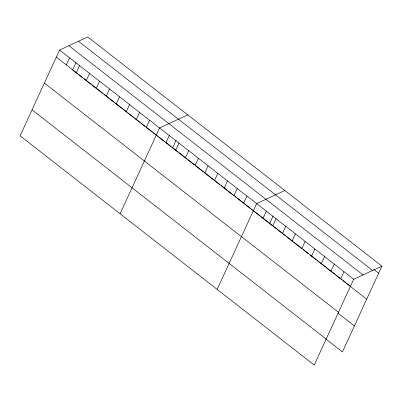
<?xml version="1.0" encoding="UTF-8"?>
<svg xmlns="http://www.w3.org/2000/svg" width="402" height="402" viewBox="0 0 402 402"><rect width="100%" height="100%" fill="white"/><g stroke="black" fill="none" stroke-linecap="round" stroke-linejoin="round"><path stroke-width="0.6" d="M59.561 50.049L20.1 135.841L314.228 365.041L353.69 279.249L381.9 266.159L87.772 36.959L59.561 50.049L353.69 279.249M66.33 64.868L69.561 57.843M72.586 69.978L76.068 62.395M76.33 72.661L79.561 65.637M86.329 80.455L89.561 73.425M96.329 88.249L99.56 81.219M106.329 96.043L109.565 89.013M116.329 103.832L119.565 96.807M126.328 111.625L129.565 104.6M136.333 119.419L139.564 112.389M146.333 127.213L149.564 120.183M120.103 213.769L159.564 127.977L187.774 114.887M166.036 142.569L169.272 135.539M172.589 147.906L176.076 140.323M175.744 150.132L178.975 143.102M185.453 157.695L188.684 150.67M195.156 165.257L198.387 158.232M204.864 172.825L208.095 165.795M214.567 180.387L217.804 173.357M224.276 187.95L227.507 180.92M233.979 195.513L237.215 188.483M243.687 203.075L246.918 196.05M217.165 289.405L256.627 203.613L284.837 190.523M263.099 218.206L266.335 211.176M269.652 223.542L273.139 215.959M272.807 225.768L276.038 218.738M282.511 233.331L285.747 226.301M292.219 240.893L295.45 233.869M301.927 248.461L305.158 241.431M311.63 256.024L314.866 248.994M321.339 263.586L324.57 256.556M331.042 271.149L334.278 264.119M340.75 278.712L343.981 271.687M381.9 266.159L342.439 351.951L325.937 339.092M373.815 269.405L378.669 273.184M78.46 41.275L372.589 270.476M68.873 45.727L363.001 274.928M56.33 57.079L350.459 286.274M73.058 70.35L77.822 74.058M78.777 74.802L82.586 77.772M84.013 78.882L90.681 84.078M91.631 84.822L95.917 88.164M96.872 88.902L102.585 93.359M104.012 94.47L108.776 98.183M109.726 98.922L114.012 102.264M114.967 103.007L121.635 108.198M122.585 108.942L126.871 112.284M127.826 113.022L132.585 116.736M133.062 117.108L134.017 117.851M134.966 118.59L139.73 122.303M140.68 123.042L144.966 126.384M145.921 127.127L152.589 132.323M153.539 133.062L157.825 136.404M158.78 137.147L164.966 141.971M165.92 142.71L170.684 146.423M171.634 147.162L177.925 152.067M178.895 152.825L187.146 159.252M188.116 160.006L194.427 164.926M195.397 165.679L201.709 170.599M202.191 170.976L203.161 171.734M204.618 172.865L210.929 177.784M211.412 178.161L219.663 184.588M221.12 185.724L226.944 190.262M227.914 191.02L234.22 195.935M235.19 196.694L236.165 197.447M237.617 198.583L243.441 203.121M244.416 203.879L250.235 208.417M251.692 209.548L252.662 210.306M253.637 211.065L259.943 215.98M260.913 216.733L269.164 223.165M270.134 223.919L276.445 228.838M277.415 229.592L285.179 235.642M286.636 236.778L292.46 241.316M293.43 242.074L301.681 248.501M303.138 249.637L308.475 253.798M309.932 254.933L316.238 259.848M317.208 260.607L318.183 261.36M319.153 262.119L325.459 267.034M326.429 267.787L334.68 274.219M335.65 274.973L341.961 279.892M342.931 280.646L366.709 299.178M44.371 83.068L338.499 312.269M337.896 313.103L354.393 325.957M32.054 109.852L326.183 339.052"/></g></svg>
